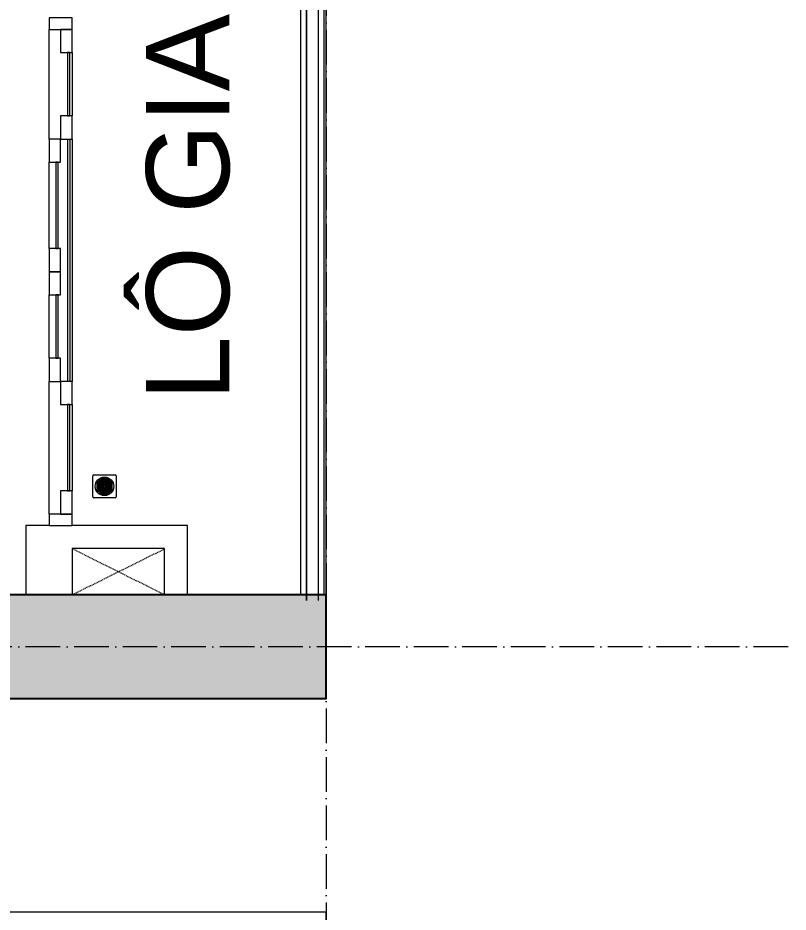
# Model space of a CAD drawing. Header units: millimetres. Extents: x -20144 to 122974, y -38328 to 48263.
# Drawn here: x 39666 to 43001, y 25700 to 29575 of the extents above; entities that cross this region are included whole.
import ezdxf

# ---------------------------------------------------------------- set-up
doc = ezdxf.new("R2010")
doc.units = ezdxf.units.MM
doc.linetypes.add('Dash', pattern=[6.35, 3.175, -3.175])
doc.linetypes.add('Grid Line', pattern=[4.2, 3, -0.6, 0, -0.6])
for name, color, linetype, lineweight in [('A-DETL-GENF', 31, 'Continuous', 5), ('A-DETL-GENF-HDLN', 161, 'Dash', 5), ('CHU', 181, 'Continuous', 5), ('CUA', 31, 'Continuous', 9), ('NET THAY 1', 41, 'Continuous', 5), ('NET-CAT', 3, 'Continuous', 15), ('NET-THAY', 2, 'Continuous', 9), ('THIET-BI', 44, 'Continuous', 5), ('TRUC', 225, 'Continuous', 5), ('X-COT HAM$0$LC.HA', 8, 'Continuous', 9)]:
    doc.layers.add(name, color=color, linetype=linetype, lineweight=lineweight)
doc.styles.add('Arial_4', font='arial_0.ttf', dxfattribs={"height": 360})

# ---------------------------------------------------------------- blocks, each defined once
blk = doc.blocks.new('ALC1807-ASCENT PLAZA-KET CAU_rvt-1-MẶT BẰNG TẦNG 5 ĐẾN TẦNG 22')
at = {"layer": 'X-COT HAM$0$LC.HA'}
h = blk.add_hatch(color=256, dxfattribs=at)
h.dxf.hatch_style = 1
h.paths.add_polyline_path([(39199.8, 27074.9), (39199.8, 26624.9), (40999.8, 26624.9), (40999.8, 27074.9)])
at = {"ltscale": 1000}
blk.add_lwpolyline([(39199.8, 27074.9), (39199.8, 26624.9), (40999.8, 26624.9), (40999.8, 27074.9)], close=True, dxfattribs=at)
blk = doc.blocks.new('CUA LO GIA - DB6-1834140-MẶT BẰNG TẦNG 5 ĐẾN TẦNG 22')
at = {"layer": 'CUA'}
for p, q in [((-1050, 100), (-1100, 100)), ((-1100, 100), (-1100, 0)), ((-950, 100), (-1050, 100)), ((-1050, 100), (-1050, 50)), ((-1050, 0), (-1050, 100)), ((-950, 50), (-950, 100)), ((-950, 100), (-675, 100)), ((-675, 90), (-950, 90)), ((-950, 90), (-950, 80)), ((-950, 80), (-675, 80)), ((-575, 100), (-675, 100)), ((-675, 100), (-675, 50)), ((-675, 80), (-675, 90)), ((-575, 50), (-575, 100)), ((-575, 100), (475, 100)), ((-575, 90), (475, 90)), ((-575, 80), (475, 80)), ((575, 100), (475, 100)), ((475, 100), (475, 50)), ((575, 50), (575, 100)), ((575, 100), (950, 100)), ((950, 90), (575, 90)), ((575, 90), (575, 80)), ((575, 80), (950, 80)), ((1050, 100), (950, 100)), ((950, 100), (950, 50)), ((950, 80), (950, 90)), ((1050, 50), (1050, 100)), ((1100, 100), (1050, 100)), ((1050, 100), (1050, 0)), ((1100, 0), (1100, 100)), ((-1050, 50), (-950, 50)), ((-675, 50), (-575, 50)), ((-475, 50), (-575, 50)), ((-575, 50), (-575, 0)), ((-475, 0), (-475, 50)), ((-100, 40), (-475, 40)), ((-475, 40), (-475, 30)), ((0, 50), (-100, 50)), ((-100, 50), (-100, 0)), ((-100, 30), (-100, 40)), ((100, 50), (0, 50)), ((0, 50), (0, 0)), ((0, 0), (0, 50)), ((100, 0), (100, 50)), ((375, 40), (100, 40)), ((100, 40), (100, 30)), ((475, 50), (375, 50)), ((375, 50), (375, 0)), ((375, 30), (375, 40)), ((475, 50), (575, 50)), ((475, 0), (475, 50)), ((950, 50), (1050, 50)), ((-1100, 0), (-1050, 0)), ((-575, 0), (-1050, 0)), ((-575, 0), (-475, 0)), ((-475, 30), (-100, 30)), ((-100, 0), (-475, 0)), ((-100, 0), (0, 0)), ((0, 0), (100, 0)), ((100, 30), (375, 30)), ((375, 0), (100, 0)), ((375, 0), (475, 0)), ((1050, 0), (475, 0)), ((1050, 0), (1100, 0))]:
    blk.add_line(p, q, dxfattribs=at)
blk = doc.blocks.new('X-PHEU - X-PHEU-1231512-MẶT BẰNG TẦNG 5 ĐẾN TẦNG 22')
at = {"layer": 'THIET-BI'}
for p, q in [((25, 29), (25, 121)), ((29, 125), (121, 125)), ((125, 121), (125, 29)), ((42.5, 90.5), (42.5, 59.5)), ((47.5, 51.8), (47.5, 98.2)), ((52.5, 103.1), (52.5, 46.9)), ((57.5, 43.5), (57.5, 106.5)), ((62.5, 108.8), (62.5, 41.2)), ((67.5, 39.8), (67.5, 110.2)), ((72.5, 110.9), (72.5, 78.1)), ((77.5, 78.1), (77.5, 110.9)), ((82.5, 110.2), (82.5, 39.8)), ((87.5, 41.2), (87.5, 108.8)), ((92.5, 106.5), (92.5, 43.5)), ((97.5, 46.9), (97.5, 103.1)), ((102.5, 98.2), (102.5, 51.8)), ((107.5, 59.5), (107.5, 90.5)), ((72.5, 71.9), (72.5, 39.1)), ((77.5, 39.1), (77.5, 71.9)), ((121, 25), (29, 25))]:
    blk.add_line(p, q, dxfattribs=at)
blk.add_circle((75, 75), 40, dxfattribs=at)
for centre, radius, start, end in [((29, 121), 4, 90, 180), ((121, 121), 4, 0, 90), ((75, 75), 36, 139.8082, 154.5256), ((75, 75), 36, 119.0853, 128.6822), ((75, 75), 36, 102.0247, 110.3175), ((75, 75), 4, 128.6822, 231.3178), ((75, 75), 36, 90, 93.9821), ((75, 75), 36, 86.0179, 90), ((75, 75), 4, 308.6822, 51.3178), ((75, 75), 36, 69.6825, 77.9753), ((75, 75), 36, 51.3178, 60.9147), ((75, 75), 36, 25.4744, 40.1918), ((75, 75), 36, 205.4744, 220.1918), ((75, 75), 36, 231.3178, 240.9147), ((75, 75), 36, 249.6825, 257.9753), ((75, 75), 36, 266.0179, 270), ((75, 75), 36, 270, 273.9821), ((75, 75), 36, 282.0247, 290.3175), ((75, 75), 36, 299.0853, 308.6822), ((75, 75), 36, 319.8082, 334.5256), ((29, 29), 4, 180, 270), ((121, 29), 4, 270, 360)]:
    blk.add_arc(centre, radius, start, end, dxfattribs=at)
blk = doc.blocks.new('Top Rail Type - Top Rail_Internal_-1821311-MẶT BẰNG TẦNG 5 ĐẾN TẦNG 22')
at = {"layer": 'NET THAY 1'}
for p, q in [((40915.5, 27049.9), (40915.5, 30399.9)), ((40965.5, 30399.9), (40965.5, 27049.9))]:
    blk.add_line(p, q, dxfattribs=at)
blk = doc.blocks.new('Top Rail Type - Top Rail_Internal_-V83-MẶT BẰNG TẦNG 5 ĐẾN TẦNG 22')
at = {"layer": 'NET THAY 1'}
for p, q in [((40915.5, 30399.9), (40915.5, 27049.9)), ((40965.5, 30399.9), (40965.5, 27049.9))]:
    blk.add_line(p, q, dxfattribs=at)
blk = doc.blocks.new('Family2 - Family1-1892789-MẶT BẰNG TẦNG 5 ĐẾN TẦNG 22')
at = {"layer": 'A-DETL-GENF'}
for p, q in [((400, 200), (0, 200)), ((0, 200), (0, 0)), ((400, 0), (400, 200)), ((0, 0), (400, 0))]:
    blk.add_line(p, q, dxfattribs=at)
at = {"layer": 'A-DETL-GENF-HDLN'}
for p, q in [((0, 200), (400, 0.8)), ((0, 0), (400, 199.2))]:
    blk.add_line(p, q, dxfattribs=at)

msp = doc.modelspace()

# ---------------------------------------------------------------- linework, layer by layer
at = {"layer": 'NET-CAT'}
for p, q in [((39800.5, 27374.9), (39700.5, 27374.9)), ((39700.5, 27374.9), (39700.5, 27074.9)), ((40400.5, 27374.9), (39900.5, 27374.9)), ((40400.5, 27074.9), (40400.5, 27374.9)), ((41000.5, 25699.9), (39000.5, 25699.9)), ((41000.5, 25399.9), (41000.5, 25699.9))]:
    msp.add_line(p, q, dxfattribs=at)
at = {"layer": 'NET-THAY'}
for p, q in [((40890.5, 27074.9), (40890.5, 30399.9)), ((40990.5, 30399.9), (40990.5, 27074.9)), ((41000.5, 27074.9), (41000.5, 30399.9))]:
    msp.add_line(p, q, dxfattribs=at)
at = {"layer": 'TRUC', "linetype": 'Grid Line', "ltscale": 50}
for p, q in [((41000.5, 43599.9), (41000.5, -4500.1)), ((43000.5, 26849.9), (-12092.4, 26849.9))]:
    msp.add_line(p, q, dxfattribs=at)

# ---------------------------------------------------------------- block references
at = {"lineweight": 5}
msp.add_blockref('ALC1807-ASCENT PLAZA-KET CAU_rvt-1-MẶT BẰNG TẦNG 5 ĐẾN TẦNG 22', (0, 0), dxfattribs=at)
at = {"layer": 'A-DETL-GENF'}
msp.add_blockref('Family2 - Family1-1892789-MẶT BẰNG TẦNG 5 ĐẾN TẦNG 22', (39900.5, 27074.9), dxfattribs=at)
at = {"layer": 'CUA', "rotation": 269.9999999999998}
msp.add_blockref('CUA LO GIA - DB6-1834140-MẶT BẰNG TẦNG 5 ĐẾN TẦNG 22', (39800.5, 28474.9), dxfattribs=at)
at = {"layer": 'NET THAY 1'}
for name in ['Top Rail Type - Top Rail_Internal_-1821311-MẶT BẰNG TẦNG 5 ĐẾN TẦNG 22', 'Top Rail Type - Top Rail_Internal_-V83-MẶT BẰNG TẦNG 5 ĐẾN TẦNG 22']:
    msp.add_blockref(name, (0, 0), dxfattribs=at)
at = {"layer": 'THIET-BI'}
msp.add_blockref('X-PHEU - X-PHEU-1231512-MẶT BẰNG TẦNG 5 ĐẾN TẦNG 22', (39965.5, 27469.9), dxfattribs=at)

# ---------------------------------------------------------------- texts
at = {"layer": 'CHU', "color": 7, "insert": (40220.7, 29592.3), "char_height": 360, "width": 1893.522, "attachment_point": 3, "rotation": 90, "line_spacing_factor": 0.936439, "style": 'Arial_4'}
msp.add_mtext('\\pt2540.0016,5079.9996,7620.0012,10159.9992,12700.0008,15239.9988,17780.0004,20319.9984,22860,25400.0016,27939.9996,30480.0012,33019.9992,35560.0008,38099.9988,40640.0004,43179.9984,45720,48260.0016,50799.9996,53340.0012,55879.9992,58420.0008,60959.9988,63500.0004,66039.9984,68580,71120.0016,73659.9996,76200.0012,78739.9992,81280.0008;LÔ GIA', dxfattribs=at)

doc.saveas('drawing.dxf')
